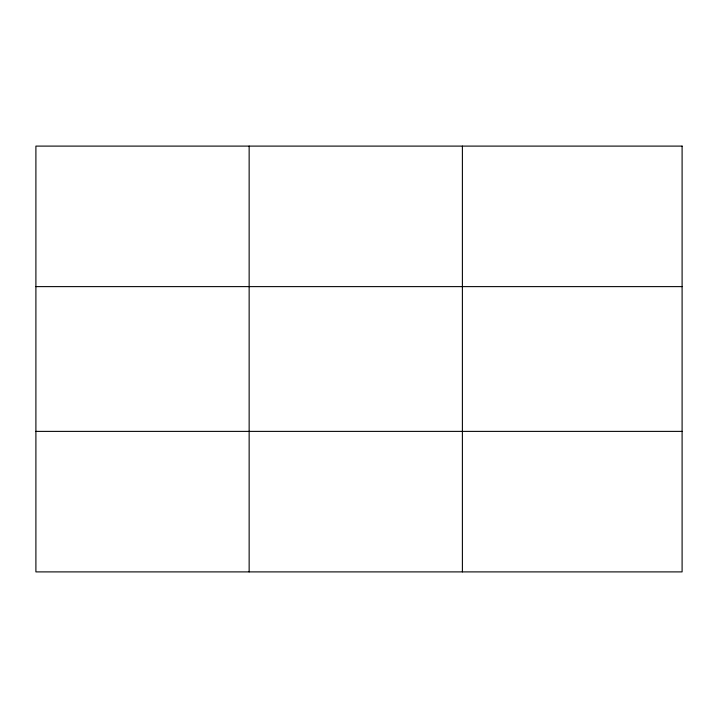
<?xml version="1.0" encoding="UTF-8"?>
<svg xmlns="http://www.w3.org/2000/svg" width="718" height="718" viewBox="0 0 718 718"><rect width="100%" height="100%" fill="white"/><g stroke="black" fill="none" stroke-linecap="round" stroke-linejoin="round"><path stroke-width="1.08" d="M249.146 146.104L249.146 571.896M462.392 146.104L462.392 571.896M35.9 286.617L682.1 286.617M35.9 431.383L682.1 431.383M682.1 146.104L682.1 571.896L35.9 571.896L35.9 146.104L682.1 146.104"/></g></svg>
